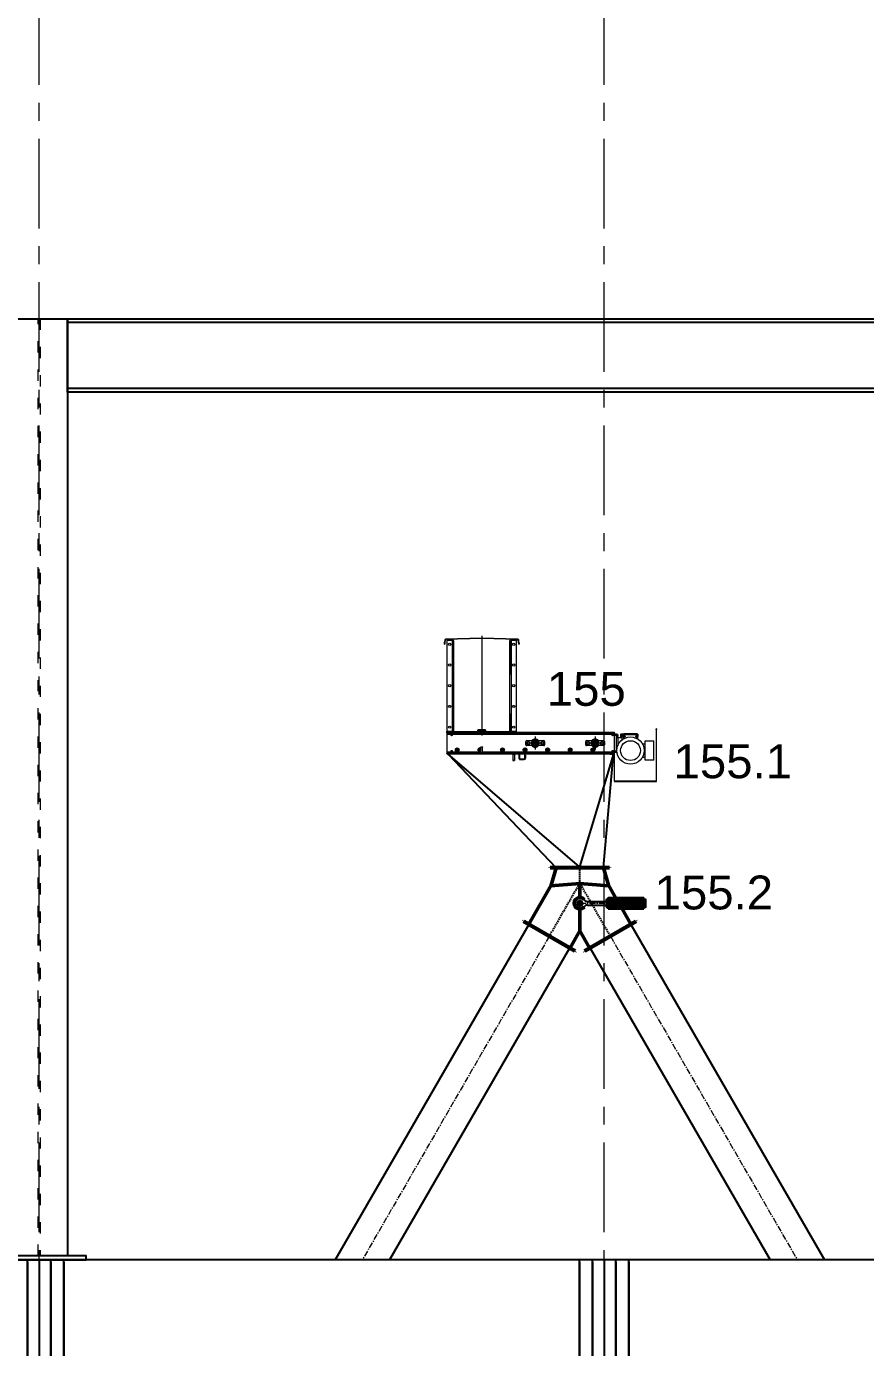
# Model space of a CAD drawing. Header units: millimetres. Extents: x 3220 to 226993, y 817 to 176024.
# Drawn here: x 161200 to 165657, y 98075 to 105095 of the extents above; entities that cross this region are included whole.
import ezdxf

# ---------------------------------------------------------------- set-up
doc = ezdxf.new("R2010")
doc.units = ezdxf.units.MM
for name, pattern in [('ACAD_ISO03W100', [30, 12, -18]), ('AXES', [50.8, 31.75, -6.35, 6.35, -6.35]), ('DASHED', [15, 7, -8]), ('GESTRICHELT2', [0.375, 0.25, -0.125])]:
    doc.linetypes.add(name, pattern=pattern)
for name, color, linetype, lineweight in [('Axe', 1, 'AXES', 9), ('Cache', 3, 'ACAD_ISO03W100', 13), ('DESSIN', 7, 'Continuous', 25), ('Mittellinie (ISO)', 7, 'Continuous', 25), ('Sichtbar (ISO)', 7, 'Continuous', 50)]:
    doc.layers.add(name, color=color, linetype=linetype, lineweight=lineweight)
for name, color, linetype, lineweight, true_color in [('Mittellinie(DIN)', 7, 'Continuous', 25, 0x3f3f3f), ('Sichtbare Kanten(DIN)', 7, 'Continuous', 50, 0x3f3f3f), ('Sichtbare tangentiale Kanten(DIN)', 7, 'Continuous', 50, 0x3f3f3f), ('Verdeckte Kanten(DIN)', 7, 'DASHED', 35, 0x3f3f3f)]:
    doc.layers.add(name, color=color, linetype=linetype, lineweight=lineweight, true_color=true_color)
doc.layers.add('Repère', color=76, linetype='Continuous')
doc.styles.get("Standard").update_dxf_attribs({"font": 'arial.ttf'})

# ---------------------------------------------------------------- blocks, each defined once
blk = doc.blocks.new('silo 3x3x8.50 m')
at = {"layer": 'Axe', "lineweight": -3, "ltscale": 25}
for p, q in [((0, 7500), (0, 1000)), ((3000, 7500), (3000, 1000))]:
    blk.add_line(p, q, dxfattribs=at)
at = {"layer": 'DESSIN', "color": 4}
for p, q in [((3130.5, 7500), (-130.5, 7500)), ((-130.5, 1000), (-130.5, 7500)), ((-130.5, 7488), (-130.5, 1000)), ((-62.1, 1000), (-62.1, 7500)), ((-62.1, 7488), (-62.1, 1000)), ((62.1, 1000), (62.1, 7500)), ((62.1, 7488), (62.1, 1000)), ((130.5, 1000), (130.5, 7500)), ((130.5, 7488), (130.5, 1000)), ((2869.5, 1000), (2869.5, 7500)), ((2869.5, 7488), (2869.5, 1000)), ((2937.9, 1000), (2937.9, 7500)), ((2937.9, 7488), (2937.9, 1000)), ((3062.1, 1000), (3062.1, 7500)), ((3062.1, 7488), (3062.1, 1000)), ((3130.5, 1000), (3130.5, 7500)), ((3130.5, 7488), (3130.5, 1000)), ((130.5, 6500), (2869.5, 6500)), ((130.5, 4500), (2869.5, 4500)), ((130.5, 2500), (2869.5, 2500)), ((3130.5, 1000), (-130.5, 1000)), ((2910, 1000), (90, 1000))]:
    blk.add_line(p, q, dxfattribs=at)
at = {"layer": 'DESSIN'}
for p, q in [((2959, 6039.7), (2959, 6040)), ((2959, 5960), (2959, 5960.3)), ((2959, 1960), (2959, 1960.3))]:
    blk.add_line(p, q, dxfattribs=at)
blk = doc.blocks.new('section c-d')
for points in [[(12150, 21020), (11850, 21020), (11850, 26000), (12150, 26000)], [(11750, 21000), (12250, 21000), (12250, 21020), (11750, 21020)]]:
    blk.add_lwpolyline(points, close=True)
for points in [[(17850, 25610), (12150, 25610), (12150, 26000), (23850, 26000), (23850, 25610), (18150, 25610)], [(17850, 25629), (12150, 25629), (12150, 25981), (17850, 25981)]]:
    blk.add_lwpolyline(points)
at = {"layer": 'Axe', "ltscale": 15}
for p, q in [((12000, -4000), (12000, 33323.9)), ((15000, -4000), (15000, 33323.9))]:
    blk.add_line(p, q, dxfattribs=at)
at = {"layer": 'Cache', "ltscale": 5}
blk.add_lwpolyline([(11994.5, 26000), (12005.5, 26000), (12005.5, 21020), (11994.5, 21020)], close=True, dxfattribs=at)
at = {"color": 2}
for p in [(12000, 13500), (15000, 13500)]:
    blk.add_blockref('silo 3x3x8.50 m', p, dxfattribs=at)
blk = doc.blocks.new('TKF 300 2000 R')
at = {"layer": 'Mittellinie(DIN)', "color": 1, "lineweight": 0, "ltscale": 23.990969}
blk.add_line((0, 514), (0, -15), dxfattribs=at)
at = {"layer": 'Sichtbare Kanten(DIN)', "color": 5, "lineweight": 0}
for p, q in [((-196.2, 493.3), (-197.3, 481.1)), ((-194.2, 493.2), (-195.3, 480.9)), ((-0.1, 502), (-192.3, 497)), ((-0.1, 500), (-192.3, 495)), ((-185, 495), (-156, 495)), ((-185, 495), (-185, 492)), ((-185, 492), (-156, 492)), ((-185, 491.9), (-156, 491.9)), ((-185, 491.9), (-185, 7.1)), ((-156, 495), (-156, 492)), ((-156, 491.9), (-156, 489)), ((192.3, 497), (0.1, 502)), ((192.3, 495), (0.1, 500)), ((156, 495), (185, 495)), ((156, 495), (156, 492)), ((156, 492), (185, 492)), ((156, 489), (156, 491.9)), ((156, 491.9), (185, 491.9)), ((185, 495), (185, 492)), ((185, 7.1), (185, 491.9)), ((195.3, 480.9), (194.2, 493.2)), ((197.3, 481.1), (196.2, 493.3)), ((-198.2, 471.1), (-197.3, 481.1)), ((-198.2, 471.1), (-196.2, 470.9)), ((-195.3, 480.9), (-196.2, 470.9)), ((-156, 489), (-150, 489)), ((-150, 489), (-150, 10)), ((156, 489), (150, 489)), ((150, 10), (150, 489)), ((196.2, 470.9), (195.3, 480.9)), ((196.2, 470.9), (198.2, 471.1)), ((197.3, 481.1), (198.2, 471.1)), ((-156, 7.1), (-185, 7.1)), ((-185, 7), (-156, 7)), ((-185, 4), (-185, 7)), ((-185, 4), (-156, 4)), ((185, 4), (-185, 4)), ((-185, 0), (-185, 4)), ((-156, 10), (-156, 7.1)), ((-156, 10), (-150, 10)), ((-156, 4), (-156, 7)), ((20, 16), (-20, 16)), ((-20, 16), (-20, 13.3)), ((-20, 13.3), (20, 13.3)), ((-20, 4), (-20, 13.3)), ((20, 4), (-20, 4)), ((20, 13.3), (20, 16)), ((20, 13.3), (20, 4)), ((156, 10), (150, 10)), ((156, 7.1), (156, 10)), ((185, 7.1), (156, 7.1)), ((156, 7), (185, 7)), ((156, 4), (156, 7)), ((156, 4), (185, 4)), ((185, 4), (185, 7)), ((185, 0), (185, 4)), ((-185, 0), (185, 0))]:
    blk.add_line(p, q, dxfattribs=at)
for centre in [(-170, 469.5), (170, 469.5), (-170, 359.5), (170, 359.5), (-170, 249.5), (170, 249.5), (-170, 139.5), (170, 139.5), (-170, 29.5), (170, 29.5)]:
    blk.add_circle(centre, 6, dxfattribs=at)
for centre, radius, start, end in [((-192.2, 493), 4, 91.5, 175), ((-192.2, 493), 2, 91.5, 175), ((-156, 489), 6, 0, 90), ((-156, 489), 3, 0, 90), ((0, 498), 4, 88.5, 91.5), ((0, 498), 2, 88.5, 91.5), ((156, 489), 6, 90, 180), ((156, 489), 3, 90, 180), ((192.2, 493), 4, 5, 88.5), ((192.2, 493), 2, 5, 88.5), ((-156, 10), 6, 270, 0), ((-156, 10), 3, 270, 0), ((156, 10), 6, 180, 270), ((156, 10), 3, 180, 270)]:
    blk.add_arc(centre, radius, start, end, dxfattribs=at)
at = {"layer": 'Sichtbare tangentiale Kanten(DIN)', "color": 5, "lineweight": 0}
for p, q in [((-194.2, 493.2), (-196.2, 493.3)), ((-192.3, 495), (-192.3, 497)), ((-0.1, 500), (-0.1, 502)), ((0.1, 500), (0.1, 502)), ((192.3, 495), (192.3, 497)), ((194.2, 493.2), (196.2, 493.3)), ((-195.3, 480.9), (-197.3, 481.1)), ((-156, 10), (-156, 489)), ((156, 489), (156, 10)), ((197.3, 481.1), (195.3, 480.9))]:
    blk.add_line(p, q, dxfattribs=at)
at = {"layer": 'Verdeckte Kanten(DIN)', "color": 5, "lineweight": 0, "ltscale": 0.571309}
for p, q in [((-176, 492), (-176, 495)), ((-164, 492), (-164, 495)), ((164, 492), (164, 495)), ((176, 492), (176, 495)), ((-150, 366), (-153, 366)), ((-150, 354), (-153, 354)), ((150, 366), (153, 366)), ((150, 354), (153, 354)), ((-176, 7), (-176, 4)), ((-164, 7), (-164, 4)), ((164, 7), (164, 4)), ((176, 7), (176, 4))]:
    blk.add_line(p, q, dxfattribs=at)
at = {"layer": 'Verdeckte Kanten(DIN)', "color": 5, "lineweight": 0, "ltscale": 0.38097}
for p, q in [((-175, 495.5), (-175, 497.5)), ((-165, 495.7), (-165, 497.7)), ((165, 495.7), (165, 497.7)), ((175, 495.5), (175, 497.5))]:
    blk.add_line(p, q, dxfattribs=at)
at = {"layer": 'Verdeckte Kanten(DIN)', "color": 5, "lineweight": 0, "ltscale": 25.748535}
for p, q in [((-153, 10), (-153, 489)), ((153, 489), (153, 10))]:
    blk.add_line(p, q, dxfattribs=at)
at = {"layer": 'Verdeckte Kanten(DIN)', "color": 5, "lineweight": 0, "ltscale": 0.761779}
for p, q in [((-175, 0), (-175, 4)), ((-165, 0), (-165, 4)), ((-5, 0), (-5, 4)), ((5, 0), (5, 4)), ((165, 0), (165, 4)), ((175, 0), (175, 4))]:
    blk.add_line(p, q, dxfattribs=at)
at = {"layer": 'Verdeckte Kanten(DIN)', "color": 5, "lineweight": 0, "ltscale": 1.104296}
for p, q in [((-4.5, 11.9), (-8.6, 16)), ((4.5, 11.9), (8.6, 16))]:
    blk.add_line(p, q, dxfattribs=at)
at = {"layer": 'Verdeckte Kanten(DIN)', "color": 5, "lineweight": 0, "ltscale": 2.692601}
blk.add_line((-4.5, 11.9), (4.5, 11.9), dxfattribs=at)
at = {"layer": 'Verdeckte Kanten(DIN)', "color": 5, "lineweight": 0, "ltscale": 1.50461}
for p, q in [((-4.5, 4), (-4.5, 11.9)), ((4.5, 4), (4.5, 11.9))]:
    blk.add_line(p, q, dxfattribs=at)
blk = doc.blocks.new('102 g')
blk.add_blockref('TKF 300 2000 R', (0, 0))
blk = doc.blocks.new('126 gaine')
blk.add_blockref('102 g', (0, 0))
blk = doc.blocks.new('154 gaine')
blk.add_blockref('126 gaine', (0, 0))
blk = doc.blocks.new('155 gaine')
blk.add_blockref('154 gaine', (0, 0))
blk = doc.blocks.new('300x650 for TKF 300 F')
at = {"layer": 'Sichtbare Kanten(DIN)', "color": 6, "lineweight": 0}
for p, q in [((-975, 95), (-970, 95)), ((-975, 95), (-975, 91)), ((-970, 91), (-975, 91)), ((-975, 91), (-975, 87)), ((-975, 87), (-85, 87)), ((-975, 87), (-975, -7)), ((-970, 91), (-970, 95)), ((-970, 95), (-90, 95)), ((-970, 91), (-90, 91)), ((-605, 98), (-600, 98)), ((-605, 98), (-605, 95)), ((-600, 95), (-600, 98)), ((-600, 98), (-90, 98)), ((-600, 95), (-90, 95)), ((-506, 74.5), (-506, 5.5)), ((-188, 74.5), (-188, 5.5)), ((-97, 84.2), (-94.2, 84.2)), ((-94.2, 84.2), (-93.5, 84.6)), ((-90, 98), (-85, 98)), ((-90, 98), (-90, 95)), ((-90, 95), (-90, 91)), ((-90, 95), (-85, 95)), ((-85, 95), (-90, 95)), ((-85, 91), (-90, 91)), ((-85, 95), (-85, 98)), ((-85, 91), (-85, 95)), ((-85, 87), (-85, 91)), ((-75, 87.5), (-85, 87.5)), ((-85, -7), (-85, 87)), ((-85, 82.5), (-75, 82.5)), ((-75, 87.5), (-75, 82.5)), ((-75, 87.5), (-68, 87.5)), ((-75, -2.5), (-75, 82.5)), ((-75, 81.9), (-68, 81.9)), ((-68, 75.6), (-75, 75.6)), ((-68, 81.9), (-68, 87.5)), ((-68, 81.9), (-68, 75.6)), ((-68, 67.7), (-68, 75.6)), ((-53, 85.7), (-53, 74.3)), ((-52.2, 86.5), (-52.2, 73.5)), ((-45, 86.5), (-52.2, 86.5)), ((-45, 73.5), (-52.2, 73.5)), ((-39, 87), (-45, 87)), ((-45, 86.3), (-45, 87)), ((-45, 86.3), (-45, 75.1)), ((-39, 86.3), (-45, 86.3)), ((-45, 75.1), (-45, 72.3)), ((-39, 75.1), (-45, 75.1)), ((-39, 72.3), (-45, 72.3)), ((-45, 56.8), (-45, 72.3)), ((-35.5, 87), (-39, 87)), ((-39, 86.3), (-39, 87)), ((-39, 86.3), (-39, 75.1)), ((-39, 75.3), (-26.5, 75.3)), ((-39, 75.1), (-39, 72.3)), ((-35.5, 90), (35.5, 90)), ((-35.5, 85), (-35.5, 90)), ((-35.5, 85), (35.5, 85)), ((-35.5, 78.5), (-35.5, 85)), ((-35.5, 78.5), (-30, 78.5)), ((-35.5, 65), (-35.5, 71.5)), ((-30, 71.5), (-35.5, 71.5)), ((26.5, 75.3), (39, 75.3)), ((30, 78.5), (35.5, 78.5)), ((35.5, 71.5), (30, 71.5)), ((35.5, 85), (35.5, 90)), ((39, 87), (35.5, 87)), ((35.5, 78.5), (35.5, 85)), ((35.5, 65), (35.5, 71.5)), ((39, 87), (39, 75.3)), ((39, 61.1), (39, 75.3)), ((138.5, 115.5), (137, 115.5)), ((137, 112.5), (137, 115.5)), ((137, 112.5), (138.5, 112.5)), ((137, 112.5), (137, -161.5)), ((138.5, 115.5), (138.5, 112.5)), ((138.5, -161.5), (138.5, 112.5)), ((-793.2, 19.2), (-794, 18.5)), ((-786, 18.5), (-794, 18.5)), ((-794, -11), (-794, 18.5)), ((-793.2, 19.2), (-786.8, 19.2)), ((-786.8, 19.2), (-786, 18.5)), ((-786, -11), (-786, 18.5)), ((-556, 31.5), (-556, 48.5)), ((-551, 53.5), (-461, 53.5)), ((-461, 26.5), (-551, 26.5)), ((-471.5, 40), (-540.5, 40)), ((-518.5, 49.5), (-493.5, 49.5)), ((-493.5, 30.5), (-518.5, 30.5)), ((-506.6, 35.8), (-506.6, 36.4)), ((-505.4, 36.4), (-505.4, 35.8)), ((-456, 48.5), (-456, 31.5)), ((-238, 31.5), (-238, 48.5)), ((-233, 53.5), (-143, 53.5)), ((-143, 26.5), (-233, 26.5)), ((-153.5, 40), (-222.5, 40)), ((-200.5, 49.5), (-175.5, 49.5)), ((-175.5, 30.5), (-200.5, 30.5)), ((-188.6, 35.8), (-188.6, 36.4)), ((-187.4, 36.4), (-187.4, 35.8)), ((-138, 48.5), (-138, 31.5)), ((-68, 67.7), (-75, 67.7)), ((-75, 12.3), (-75, 67.7)), ((-75, 12.3), (-71.5, 12.3)), ((-75, 4.4), (-72.4, 4.4)), ((-68, 69), (-45, 69)), ((-68, 67.7), (-68, 25.1)), ((-35.5, 63.2), (-35.5, 65)), ((-35.5, 65), (-32.1, 65)), ((32.1, 65), (35.5, 65)), ((35.5, 63.2), (35.5, 65)), ((62.9, 36), (78.7, 36)), ((78.7, 51.5), (124, 51.5)), ((78.7, -51.5), (78.7, 51.5)), ((124, -51.5), (124, 51.5)), ((-975, -7), (-794, -7)), ((-975, -7), (-975, -11)), ((-975, -11), (-970, -11)), ((-975, -11), (-975, -15)), ((-596, -15), (-975, -15)), ((-975, -18), (-975, -15)), ((-975, -18), (-596, -18)), ((-970, -15), (-970, -11)), ((-970, -11), (-90, -11)), ((-970, -15), (-90, -15)), ((-786, -7), (-85, -7)), ((-623.2, -18.2), (-624, -19)), ((-616, -19), (-624, -19)), ((-624, -19), (-624, -52.5)), ((-624, -52.5), (-616, -52.5)), ((-623.2, -53.2), (-624, -52.5)), ((-623.2, -18.2), (-616.8, -18.2)), ((-616.8, -53.2), (-623.2, -53.2)), ((-616.8, -18.2), (-616, -19)), ((-616.8, -53.2), (-616, -52.5)), ((-616, -19), (-616, -52.5)), ((-593, -21), (-593, -44)), ((-590, -44), (-593, -44)), ((-561, -13), (-591, -13)), ((-591, -13), (-591, -43)), ((-591, -43), (-561, -43)), ((-590, -21), (-590, -44)), ((-590, -44), (-564, -44)), ((-590, -44), (-590, -47)), ((-590, -47), (-564, -47)), ((-564, -47), (-564, -44)), ((-561, -43), (-561, -13)), ((-557, -18), (-561, -18)), ((-558, -24), (-561, -24)), ((-561, -24), (-561, -41)), ((-561, -41), (-558, -41)), ((-558, -24), (-558, -41)), ((-557, -18), (-557, -15)), ((-557, -15), (-90, -15)), ((-557, -18), (-90, -18)), ((-111.5, -18), (-111.5, -19.5)), ((-108.5, -19.5), (-111.5, -19.5)), ((-108.5, -19.5), (-108.5, -18)), ((-88, -18), (-108.5, -18)), ((-108.5, -19.5), (-88, -19.5)), ((-94.2, -4.2), (-97, -4.2)), ((-94.2, -4.2), (-93.5, -4.6)), ((-90, -11), (-90, -15)), ((-90, -11), (-85, -11)), ((-85, -15), (-90, -15)), ((-90, -15), (-85, -15)), ((-90, -15), (-90, -18)), ((-85, -18), (-88, -18)), ((-86.5, -21), (-86.5, -161.5)), ((-75, -2.5), (-85, -2.5)), ((-85, -11), (-85, -7)), ((-85, -7.5), (-75, -7.5)), ((-85, -15), (-85, -11)), ((-85, -18), (-85, -15)), ((-85, -161.5), (-85, -21)), ((-72.5, -1.9), (-75, -1.9)), ((-75, -2.5), (-75, -7.5)), ((-72.1, -7.5), (-75, -7.5)), ((78.7, -36.1), (62.9, -36.1)), ((124, -51.5), (78.7, -51.5)), ((135.5, -163), (-83.5, -163)), ((-83.5, -164.5), (135.5, -164.5))]:
    blk.add_line(p, q, dxfattribs=at)
for centre, radius in [((-950, 82), 3), ((-95, 82), 3), ((0, 0), 72.5), ((-950, -2), 3), ((-920, 4), 10), ((-920, 4), 7.8), ((-920, 4), 5), ((-920, 4), 4.08), ((-800, 4), 5), ((-800, 4), 4.08), ((-680, 4), 10), ((-680, 4), 7.8), ((-680, 4), 5), ((-680, 4), 4.08), ((-560, 4), 10), ((-560, 4), 7.8), ((-560, 4), 5), ((-560, 4), 4.08), ((-543, 40), 8), ((-506, 40), 6), ((-506, 40), 5.39), ((-506, 40), 5.3), ((-506, 40), 4.45), ((-506, 40), 4.2), ((-469, 40), 8), ((-440, 4), 10), ((-440, 4), 7.8), ((-440, 4), 5), ((-440, 4), 4.08), ((-320, 4), 10), ((-320, 4), 7.8), ((-320, 4), 5), ((-320, 4), 4.08), ((-225, 40), 8), ((-200, 4), 10), ((-200, 4), 7.8), ((-200, 4), 5), ((-200, 4), 4.08), ((-188, 40), 6), ((-188, 40), 5.39), ((-188, 40), 5.3), ((-188, 40), 4.45), ((-188, 40), 4.2), ((-151, 40), 8), ((-95, -2), 3), ((0, 0), 52.5)]:
    blk.add_circle(centre, radius, dxfattribs=at)
for centre, radius, start, end in [((-52.2, 85.7), 0.8, 90, 180), ((-52.2, 74.3), 0.8, 180, 270), ((-30, 75), 3.5, 270, 90), ((30, 75), 3.5, 90, 270), ((-800, 4), 10, 53.1301, 306.8699), ((-800, 4), 7.8, 39.71514, 320.28486), ((-551, 48.5), 5, 90, 180), ((-551, 31.5), 5, 180, 270), ((-543, 40), 6.5, 128.00361, 188.00361), ((-543, 40), 6.5, 188.00361, 248.00361), ((-543, 40), 6.5, 68.00361, 128.00361), ((-543, 40), 6.5, 248.00361, 308.00361), ((-543, 40), 6.5, 8.00361, 68.00361), ((-543, 40), 6.5, 308.00361, 8.00361), ((-518.5, 40), 9.5, 90, 270), ((-506, 40), 17.8, 149.35193, 210.64807), ((-506, 40), 22, 37.8529, 142.1471), ((-506, 40), 22, 217.8529, 322.1471), ((-506, 40), 16.8, 145.8542, 214.1458), ((-506, 40), 17.8, 49.32572, 130.67428), ((-506, 40), 17.8, 229.32572, 310.67428), ((-506, 40), 16.8, 53.70405, 126.29595), ((-506, 40), 16.8, 233.70405, 306.29595), ((-506, 40), 8.5, 120, 180), ((-506, 40), 8.5, 180, 240), ((-506, 40), 8.5, 60, 120), ((-506, 40), 8.5, 240, 300), ((-506, 40), 3.9, 278.84988, 261.15012), ((-506, 36.4), 0.6, 0, 180), ((-506, 40), 8.5, 0, 60), ((-506, 40), 8.5, 300, 0), ((-493.5, 40), 9.5, 270, 90), ((-506, 40), 16.8, 325.8542, 34.1458), ((-506, 40), 17.8, 329.35193, 30.64807), ((-469, 40), 6.5, 132.70318, 192.70318), ((-469, 40), 6.5, 192.70318, 252.70318), ((-469, 40), 6.5, 72.70318, 132.70318), ((-469, 40), 6.5, 252.70318, 312.70318), ((-469, 40), 6.5, 12.70318, 72.70318), ((-469, 40), 6.5, 312.70318, 12.70318), ((-461, 48.5), 5, 0, 90), ((-461, 31.5), 5, 270, 0), ((-233, 48.5), 5, 90, 180), ((-233, 31.5), 5, 180, 270), ((-225, 40), 6.5, 128.00361, 188.00361), ((-225, 40), 6.5, 188.00361, 248.00361), ((-225, 40), 6.5, 68.00361, 128.00361), ((-225, 40), 6.5, 248.00361, 308.00361), ((-225, 40), 6.5, 8.00361, 68.00361), ((-225, 40), 6.5, 308.00361, 8.00361), ((-200.5, 40), 9.5, 90, 270), ((-188, 40), 17.8, 149.35193, 210.64807), ((-188, 40), 22, 37.8529, 142.1471), ((-188, 40), 22, 217.8529, 322.1471), ((-188, 40), 16.8, 145.8542, 214.1458), ((-188, 40), 17.8, 49.32572, 130.67428), ((-188, 40), 17.8, 229.32572, 310.67428), ((-188, 40), 16.8, 53.70405, 126.29595), ((-188, 40), 16.8, 233.70405, 306.29595), ((-188, 40), 8.5, 120, 180), ((-188, 40), 8.5, 180, 240), ((-188, 40), 8.5, 60, 120), ((-188, 40), 8.5, 240, 300), ((-188, 40), 3.9, 278.84988, 261.15012), ((-188, 36.4), 0.6, 0, 180), ((-188, 40), 8.5, 0, 60), ((-188, 40), 8.5, 300, 0), ((-175.5, 40), 9.5, 270, 90), ((-188, 40), 16.8, 325.8542, 34.1458), ((-188, 40), 17.8, 329.35193, 30.64807), ((-151, 40), 6.5, 132.70318, 192.70318), ((-151, 40), 6.5, 192.70318, 252.70318), ((-151, 40), 6.5, 72.70318, 132.70318), ((-151, 40), 6.5, 252.70318, 312.70318), ((-151, 40), 6.5, 12.70318, 72.70318), ((-151, 40), 6.5, 312.70318, 12.70318), ((-143, 48.5), 5, 0, 90), ((-143, 31.5), 5, 270, 0), ((-596, -21), 6, 0, 90), ((-596, -21), 3, 0, 90), ((-564, -41), 6, 270, 0), ((-564, -41), 3, 270, 0), ((-88, -21), 3, 0, 90), ((-88, -21), 1.5, 0, 90), ((-83.5, -161.5), 3, 180, 270), ((-83.5, -161.5), 1.5, 180, 270), ((135.5, -161.5), 3, 270, 0), ((135.5, -161.5), 1.5, 270, 0)]:
    blk.add_arc(centre, radius, start, end, dxfattribs=at)
for points, weights in [([(-96.5, 84.6), (-95.5, 84.6), (-94.4, 84.9)], [1.076740384, 1.07212332013, 1.03255331883]), ([(-928.5, 8.9), (-924.2, 11.4), (-920, 13.8)], [1, 1.15470053838, 1]), ([(-928.5, -0.9), (-928.5, 4), (-928.5, 8.9)], [1, 1.15470053838, 1]), ([(-920, 13.8), (-915.7, 11.4), (-911.5, 8.9)], [1, 1.15470053838, 1]), ([(-911.5, 8.9), (-911.5, 4), (-911.5, -0.9)], [1, 1.15470053838, 1]), ([(-808.5, 8.9), (-804.2, 11.4), (-800, 13.8)], [1, 1.15470053838, 1]), ([(-808.5, -0.9), (-808.5, 4), (-808.5, 8.9)], [1, 1.15470053838, 1]), ([(-800, 13.8), (-796.8, 12), (-794, 10.3)], [1, 1.11119240463, 1.06254372562]), ([(-688.5, 8.9), (-684.2, 11.4), (-680, 13.8)], [1, 1.15470053838, 1]), ([(-688.5, -0.9), (-688.5, 4), (-688.5, 8.9)], [1, 1.15470053838, 1]), ([(-680, 13.8), (-675.7, 11.4), (-671.5, 8.9)], [1, 1.15470053838, 1]), ([(-671.5, 8.9), (-671.5, 4), (-671.5, -0.9)], [1, 1.15470053838, 1]), ([(-568.5, 8.9), (-564.2, 11.4), (-560, 13.8)], [1, 1.15470053838, 1]), ([(-568.5, -0.9), (-568.5, 4), (-568.5, 8.9)], [1, 1.15470053838, 1]), ([(-560, 13.8), (-555.8, 11.4), (-551.5, 8.9)], [1, 1.15470053838, 1]), ([(-551.5, 8.9), (-551.5, 4), (-551.5, -0.9)], [1, 1.15470053838, 1]), ([(-549.9, 42.8), (-548.3, 44), (-547, 45.1)], [1, 1.0379548493, 1]), ([(-549.4, 39.1), (-549.6, 40.8), (-549.9, 42.8)], [1, 1.0379548493, 1]), ([(-548.9, 35.4), (-549.1, 37.4), (-549.4, 39.1)], [1, 1.0379548493, 1]), ([(-545.4, 34), (-547, 34.6), (-548.9, 35.4)], [1, 1.0379548493, 1]), ([(-547, 45.1), (-545.6, 46.2), (-544, 47.4)], [1, 1.0379548493, 1]), ([(-541.9, 32.6), (-543.8, 33.3), (-545.4, 34)], [1, 1.0379548493, 1]), ([(-544, 47.4), (-542.1, 46.7), (-540.5, 46)], [1, 1.0379548493, 1]), ([(-539, 34.9), (-540.3, 33.8), (-541.9, 32.6)], [1, 1.0379548493, 1]), ([(-540.5, 46), (-538.9, 45.4), (-537, 44.6)], [1, 1.0379548493, 1]), ([(-536, 37.2), (-537.6, 36), (-539, 34.9)], [1, 1.0379548493, 1]), ([(-537, 44.6), (-536.8, 42.6), (-536.5, 40.9)], [1, 1.0379548493, 1]), ([(-536.5, 40.9), (-536.3, 39.2), (-536, 37.2)], [1, 1.0379548493, 1]), ([(-510.2, 47.4), (-512.2, 46.2), (-514.5, 44.9)], [1, 1.04596848978, 1.01550081983]), ([(-514.5, 44.9), (-514.5, 42.3), (-514.5, 40)], [1.01550081983, 1.04596848978, 1]), ([(-514.5, 40), (-514.5, 37.7), (-514.5, 35.1)], [1, 1.04596848978, 1.01550081983]), ([(-514.5, 35.1), (-512.2, 33.8), (-510.2, 32.6)], [1.01550081983, 1.04596848978, 1]), ([(-506.5, 49.5), (-508.5, 48.4), (-510.2, 47.4)], [1.02164790776, 1.04052166837, 1]), ([(-510.2, 32.6), (-508.5, 31.6), (-506.5, 30.5)], [1, 1.04052166837, 1.02164790776]), ([(-501.7, 47.4), (-503.5, 48.4), (-505.4, 49.5)], [1, 1.04052166837, 1.02164790776]), ([(-505.4, 30.5), (-503.5, 31.6), (-501.7, 32.6)], [1.02164790776, 1.04052166837, 1]), ([(-497.5, 44.9), (-499.7, 46.2), (-501.7, 47.4)], [1.01550081983, 1.04596848978, 1]), ([(-501.7, 32.6), (-499.7, 33.8), (-497.5, 35.1)], [1, 1.04596848978, 1.01550081983]), ([(-497.5, 40), (-497.5, 42.3), (-497.5, 44.9)], [1, 1.04596848978, 1.01550081983]), ([(-497.5, 35.1), (-497.5, 37.7), (-497.5, 40)], [1.01550081983, 1.04596848978, 1]), ([(-476.1, 42.2), (-474.6, 43.6), (-473.4, 44.8)], [1, 1.0379548493, 1]), ([(-475.3, 38.6), (-475.7, 40.3), (-476.1, 42.2)], [1, 1.0379548493, 1]), ([(-474.5, 34.9), (-474.9, 36.9), (-475.3, 38.6)], [1, 1.0379548493, 1]), ([(-470.9, 33.8), (-472.6, 34.3), (-474.5, 34.9)], [1, 1.0379548493, 1]), ([(-473.4, 44.8), (-472.1, 46), (-470.6, 47.3)], [1, 1.0379548493, 1]), ([(-467.3, 32.7), (-469.2, 33.3), (-470.9, 33.8)], [1, 1.0379548493, 1]), ([(-470.6, 47.3), (-468.7, 46.7), (-467, 46.2)], [1, 1.0379548493, 1]), ([(-464.5, 35.2), (-465.8, 34), (-467.3, 32.7)], [1, 1.0379548493, 1]), ([(-467, 46.2), (-465.4, 45.7), (-463.4, 45.1)], [1, 1.0379548493, 1]), ([(-461.8, 37.8), (-463.3, 36.4), (-464.5, 35.2)], [1, 1.0379548493, 1]), ([(-463.4, 45.1), (-463, 43.1), (-462.6, 41.4)], [1, 1.0379548493, 1]), ([(-462.6, 41.4), (-462.2, 39.7), (-461.8, 37.8)], [1, 1.0379548493, 1]), ([(-448.5, 8.9), (-444.2, 11.4), (-440, 13.8)], [1, 1.15470053838, 1]), ([(-448.5, -0.9), (-448.5, 4), (-448.5, 8.9)], [1, 1.15470053838, 1]), ([(-440, 13.8), (-435.8, 11.4), (-431.5, 8.9)], [1, 1.15470053838, 1]), ([(-431.5, 8.9), (-431.5, 4), (-431.5, -0.9)], [1, 1.15470053838, 1]), ([(-328.5, 8.9), (-324.2, 11.4), (-320, 13.8)], [1, 1.15470053838, 1]), ([(-328.5, -0.9), (-328.5, 4), (-328.5, 8.9)], [1, 1.15470053838, 1]), ([(-320, 13.8), (-315.8, 11.4), (-311.5, 8.9)], [1, 1.15470053838, 1]), ([(-311.5, 8.9), (-311.5, 4), (-311.5, -0.9)], [1, 1.15470053838, 1]), ([(-231.9, 42.8), (-230.3, 44), (-229, 45.1)], [1, 1.0379548493, 1]), ([(-231.4, 39.1), (-231.6, 40.8), (-231.9, 42.8)], [1, 1.0379548493, 1]), ([(-230.9, 35.4), (-231.1, 37.4), (-231.4, 39.1)], [1, 1.0379548493, 1]), ([(-227.4, 34), (-229, 34.6), (-230.9, 35.4)], [1, 1.0379548493, 1]), ([(-229, 45.1), (-227.6, 46.2), (-226, 47.4)], [1, 1.0379548493, 1]), ([(-223.9, 32.6), (-225.8, 33.3), (-227.4, 34)], [1, 1.0379548493, 1]), ([(-226, 47.4), (-224.1, 46.7), (-222.5, 46)], [1, 1.0379548493, 1]), ([(-221, 34.9), (-222.3, 33.8), (-223.9, 32.6)], [1, 1.0379548493, 1]), ([(-222.5, 46), (-220.9, 45.4), (-219, 44.6)], [1, 1.0379548493, 1]), ([(-218, 37.2), (-219.6, 36), (-221, 34.9)], [1, 1.0379548493, 1]), ([(-219, 44.6), (-218.8, 42.6), (-218.5, 40.9)], [1, 1.0379548493, 1]), ([(-218.5, 40.9), (-218.3, 39.2), (-218, 37.2)], [1, 1.0379548493, 1]), ([(-208.5, 8.9), (-204.3, 11.4), (-200, 13.8)], [1, 1.15470053838, 1]), ([(-208.5, -0.9), (-208.5, 4), (-208.5, 8.9)], [1, 1.15470053838, 1]), ([(-200, 13.8), (-195.8, 11.4), (-191.5, 8.9)], [1, 1.15470053838, 1]), ([(-192.2, 47.4), (-194.2, 46.2), (-196.5, 44.9)], [1, 1.04596848978, 1.01550081983]), ([(-196.5, 44.9), (-196.5, 42.3), (-196.5, 40)], [1.01550081983, 1.04596848978, 1]), ([(-196.5, 40), (-196.5, 37.7), (-196.5, 35.1)], [1, 1.04596848978, 1.01550081983]), ([(-196.5, 35.1), (-194.2, 33.8), (-192.2, 32.6)], [1.01550081983, 1.04596848978, 1]), ([(-188.5, 49.5), (-190.5, 48.4), (-192.2, 47.4)], [1.02164790776, 1.04052166837, 1]), ([(-192.2, 32.6), (-190.5, 31.6), (-188.5, 30.5)], [1, 1.04052166837, 1.02164790776]), ([(-191.5, 8.9), (-191.5, 4), (-191.5, -0.9)], [1, 1.15470053838, 1]), ([(-183.7, 47.4), (-185.5, 48.4), (-187.4, 49.5)], [1, 1.04052166837, 1.02164790776]), ([(-187.4, 30.5), (-185.5, 31.6), (-183.7, 32.6)], [1.02164790776, 1.04052166837, 1]), ([(-179.5, 44.9), (-181.7, 46.2), (-183.7, 47.4)], [1.01550081983, 1.04596848978, 1]), ([(-183.7, 32.6), (-181.7, 33.8), (-179.5, 35.1)], [1, 1.04596848978, 1.01550081983]), ([(-179.5, 40), (-179.5, 42.3), (-179.5, 44.9)], [1, 1.04596848978, 1.01550081983]), ([(-179.5, 35.1), (-179.5, 37.7), (-179.5, 40)], [1.01550081983, 1.04596848978, 1]), ([(-158.1, 42.2), (-156.6, 43.6), (-155.4, 44.8)], [1, 1.0379548493, 1]), ([(-157.3, 38.6), (-157.7, 40.3), (-158.1, 42.2)], [1, 1.0379548493, 1]), ([(-156.5, 34.9), (-156.9, 36.9), (-157.3, 38.6)], [1, 1.0379548493, 1]), ([(-152.9, 33.8), (-154.6, 34.3), (-156.5, 34.9)], [1, 1.0379548493, 1]), ([(-155.4, 44.8), (-154.1, 46), (-152.6, 47.3)], [1, 1.0379548493, 1]), ([(-149.3, 32.7), (-151.2, 33.3), (-152.9, 33.8)], [1, 1.0379548493, 1]), ([(-152.6, 47.3), (-150.7, 46.7), (-149, 46.2)], [1, 1.0379548493, 1]), ([(-146.5, 35.2), (-147.8, 34), (-149.3, 32.7)], [1, 1.0379548493, 1]), ([(-149, 46.2), (-147.4, 45.7), (-145.4, 45.1)], [1, 1.0379548493, 1]), ([(-143.8, 37.8), (-145.3, 36.4), (-146.5, 35.2)], [1, 1.0379548493, 1]), ([(-145.4, 45.1), (-145, 43.1), (-144.6, 41.4)], [1, 1.0379548493, 1]), ([(-144.6, 41.4), (-144.2, 39.7), (-143.8, 37.8)], [1, 1.0379548493, 1]), ([(-920, -5.8), (-924.2, -3.4), (-928.5, -0.9)], [1, 1.15470053838, 1]), ([(-911.5, -0.9), (-915.7, -3.4), (-920, -5.8)], [1, 1.15470053838, 1]), ([(-800, -5.8), (-804.2, -3.4), (-808.5, -0.9)], [1, 1.15470053838, 1]), ([(-794, -2.4), (-796.8, -4), (-800, -5.8)], [1.06254372562, 1.11119240463, 1]), ([(-680, -5.8), (-684.2, -3.4), (-688.5, -0.9)], [1, 1.15470053838, 1]), ([(-671.5, -0.9), (-675.7, -3.4), (-680, -5.8)], [1, 1.15470053838, 1]), ([(-560, -5.8), (-564.2, -3.4), (-568.5, -0.9)], [1, 1.15470053838, 1]), ([(-551.5, -0.9), (-555.8, -3.4), (-560, -5.8)], [1, 1.15470053838, 1]), ([(-440, -5.8), (-444.2, -3.4), (-448.5, -0.9)], [1, 1.15470053838, 1]), ([(-431.5, -0.9), (-435.8, -3.4), (-440, -5.8)], [1, 1.15470053838, 1]), ([(-320, -5.8), (-324.2, -3.4), (-328.5, -0.9)], [1, 1.15470053838, 1]), ([(-311.5, -0.9), (-315.8, -3.4), (-320, -5.8)], [1, 1.15470053838, 1]), ([(-200, -5.8), (-204.3, -3.4), (-208.5, -0.9)], [1, 1.15470053838, 1]), ([(-191.5, -0.9), (-195.8, -3.4), (-200, -5.8)], [1, 1.15470053838, 1]), ([(-94.4, -4.9), (-95.5, -4.6), (-96.5, -4.6)], [1.03255331883, 1.07212332013, 1.076740384])]:
    blk.add_rational_spline(points, weights, degree=2, dxfattribs=at)
blk = doc.blocks.new('126.1 L')
at = {"lineweight": 0}
blk.add_blockref('300x650 for TKF 300 F', (975, -95), dxfattribs=at)
blk = doc.blocks.new('154.1')
blk.add_blockref('126.1 L', (0, 0))
blk = doc.blocks.new('116.1')
at = {"color": 5}
for p, q in [((40, -181.5), (140, -181.5)), ((40, -201.5), (140, -201.5)), ((150, -161.5), (340, -161.5)), ((150, -221.5), (150, -161.5)), ((150, -169), (340, -169)), ((150, -174), (340, -174)), ((150, -179), (340, -179)), ((150, -184), (340, -184)), ((150, -189), (340, -189)), ((150, -194), (340, -194)), ((150, -199), (340, -199)), ((150, -204), (340, -204)), ((150, -209), (340, -209)), ((340, -221.5), (340, -161.5)), ((150, -214), (340, -214)), ((150, -221.5), (340, -221.5))]:
    blk.add_line(p, q, dxfattribs=at)
for points in [[(140, -211.5), (150, -211.5), (150, -171.5), (140, -171.5)], [(340, -211.5), (350, -211.5), (350, -171.5), (340, -171.5)]]:
    blk.add_lwpolyline(points, close=True, dxfattribs=at)
at = {"color": 5, "ltscale": 30}
for centre, start, end in [((40, -161.5), 216.8699, 270), ((40, -221.5), 90, 143.1301)]:
    blk.add_arc(centre, 20, start, end, dxfattribs=at)
at = {"layer": 'Axe'}
blk.add_line((0, -191.5), (350, -191.5), dxfattribs=at)
at = {"layer": 'Mittellinie (ISO)', "color": 3, "linetype": 'GESTRICHELT2', "ltscale": 30}
for p, q in [((0, -88), (0, 0)), ((-162.7, -367.4), (-0.9, -87.1)), ((-1, -83.7), (162.8, -367.4))]:
    blk.add_line(p, q, dxfattribs=at)
at = {"layer": 'Sichtbar (ISO)', "color": 0, "linetype": 'Continuous', "ltscale": 30}
for p, q in [((-157.5, -0.5), (157.5, -0.5)), ((-157.5, -0.5), (-157.5, -2.5)), ((157.5, -2.5), (-157.5, -2.5)), ((-151.7, -95.2), (-126.1, -2.5)), ((126.1, -2.5), (151.7, -95.2)), ((157.5, -0.5), (157.5, -2.5)), ((-271.1, -302), (-151.7, -95.2)), ((-153.3, -98), (0, -85.5)), ((153.3, -98), (0, -85.5)), ((0, -85.5), (0, -161.5)), ((151.7, -95.2), (189.9, -161.5)), ((0, -221.5), (0, -338.5)), ((224.6, -221.5), (271.1, -302)), ((-298.9, -288.2), (-297.9, -286.5)), ((-26.1, -445.7), (-298.9, -288.2)), ((-25.1, -444), (-297.9, -286.5)), ((-51.9, -428.5), (0, -338.5)), ((0, -338.5), (51.9, -428.5)), ((25.1, -444), (297.9, -286.5)), ((26.1, -445.7), (298.9, -288.2)), ((297.9, -286.5), (298.9, -288.2)), ((-26.1, -445.7), (-25.1, -444)), ((25.1, -444), (26.1, -445.7))]:
    blk.add_line(p, q, dxfattribs=at)
at = {"layer": 'Sichtbar (ISO)', "color": 1, "linetype": 'Continuous', "ltscale": 30}
for radius in [10, 9]:
    blk.add_circle((0, -191.5), radius, dxfattribs=at)
at = {"layer": 'Sichtbar (ISO)', "color": 5, "linetype": 'Continuous', "ltscale": 30}
blk.add_arc((0, -191.5), 30, 36.8699, 323.1301, dxfattribs=at)
blk = doc.blocks.new('155.2')
blk.add_blockref('116.1', (0, 0))

msp = doc.modelspace()

# ---------------------------------------------------------------- linework, layer by layer
at = {"color": 4}
for p, q in [((163868, 100322.7), (162840.1, 98542.4)), ((164409.7, 100323.1), (165437.9, 98542.4)), ((164084.5, 100197.7), (163128.8, 98542.4)), ((164193.2, 100198.1), (165149.2, 98542.4))]:
    msp.add_line(p, q, dxfattribs=at)
msp.add_lwpolyline([(164318.2, 101229.4), (163438.2, 101229.4), (164011.2, 100627.1), (164265.3, 100627.1), (164318.2, 101229.9), (164138.2, 100629.1), (163438.2, 101229.4)], dxfattribs=at)
at = {"layer": 'Axe'}
for p, q in [((163976.2, 100260.2), (162984.5, 98542.4)), ((164301.5, 100260.6), (165293.5, 98542.4))]:
    msp.add_line(p, q, dxfattribs=at)

# ---------------------------------------------------------------- block references
at = {"color": 2}
msp.add_blockref('section c-d', (149268.2, 77542.4), dxfattribs=at)
for name, p in [('155 gaine', (163618.2, 101342.4)), ('154.1', (163433.2, 101342.4)), ('155.2', (164139, 100627.6))]:
    msp.add_blockref(name, p)

# ---------------------------------------------------------------- texts
at = {"layer": 'Repère', "char_height": 180, "attachment_point": 1}
for s, insert in [('155', (163963.6, 101665.3)), ('155.1', (164636.8, 101280.4)), ('155.2', (164536.2, 100583.5))]:
    msp.add_mtext_dynamic_manual_height_columns(s, width=631.382, gutter_width=12.5, heights=[0], dxfattribs=dict(at, insert=insert))

doc.saveas('drawing.dxf')
